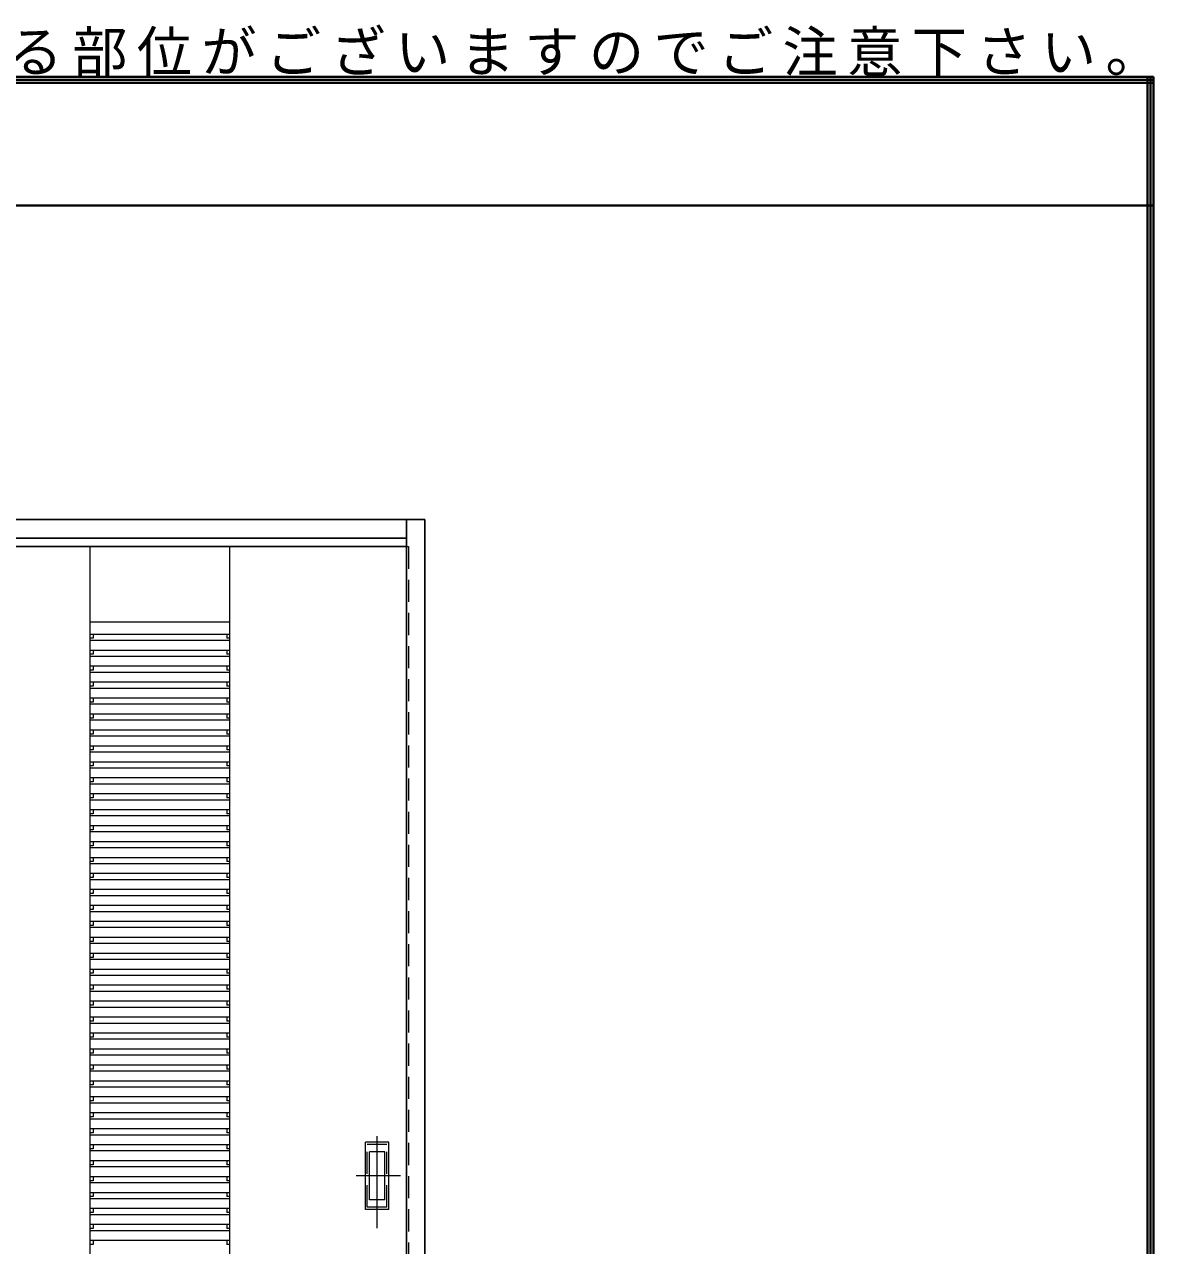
# Model space of a CAD drawing. Units: millimetres, scale not verified. Extents: x -6000 to 5700, y -4307 to 4260.
# Drawn here: x 3859 to 5700, y 2270 to 4260 of the extents above; entities that cross this region are included whole.
import ezdxf

# ---------------------------------------------------------------- set-up
doc = ezdxf.new("R2010")
doc.units = ezdxf.units.MM
doc.header["$LTSCALE"] = 30
doc.linetypes.add('CHAIN1', pattern=[8, 5, -1, 1, -1])
doc.linetypes.add('DASHED1', pattern=[1.8, 1.2, -0.6])
for name, color, linetype, lineweight in [('0-2_扉', 3, 'Continuous', 25), ('0-3_仕上げ', 4, 'Continuous', 9), ('0-4_枠', 3, 'Continuous', 25), ('0-6_引手', 7, 'Continuous', 18), ('F-1_枠', 6, 'Continuous', 40)]:
    doc.layers.add(name, color=color, linetype=linetype, lineweight=lineweight)
doc.layers.add('0-A_文字', color=7, linetype='Continuous')
doc.styles.add('ＭＳ ゴシック', font='')
doc.styles.get('ＭＳ ゴシック').set_extended_font_data('MS Gothic')

msp = doc.modelspace()

# ---------------------------------------------------------------- linework, layer by layer
at = {"layer": '0-2_扉'}
msp.add_line((3675, 3409), (4482, 3409), dxfattribs=at)
at = {"layer": '0-2_扉', "color": 4, "linetype": 'DASHED1', "lineweight": 9}
msp.add_line((4485, 3409), (4485, 3405), dxfattribs=at)
msp.add_line((4485, 3409), (4485, 3405), dxfattribs=at)
at = {"layer": '0-3_仕上げ', "color": 7, "lineweight": 18}
for p, q in [((3966, 1426), (3966, 3409)), ((4194, 1426), (4194, 3409)), ((4194, 3286), (3966, 3286))]:
    msp.add_line(p, q, dxfattribs=at)
at = {"layer": '0-3_仕上げ'}
for p, q in [((4194, 3266), (3966, 3266)), ((3971, 3266), (3971, 3259.58)), ((4189, 3266), (4189, 3259.58)), ((3971, 3259.58), (3966, 3259.58)), ((4194, 3256), (3966, 3256)), ((4194, 3259.58), (4189, 3259.58)), ((4194, 3240), (3966, 3240)), ((3971, 3233.58), (3966, 3233.58)), ((4194, 3230), (3966, 3230)), ((3971, 3240), (3971, 3233.58)), ((4189, 3240), (4189, 3233.58)), ((4194, 3233.58), (4189, 3233.58)), ((4194, 3214), (3966, 3214)), ((3971, 3207.58), (3966, 3207.58)), ((3971, 3214), (3971, 3207.58)), ((4189, 3214), (4189, 3207.58)), ((4194, 3207.58), (4189, 3207.58)), ((4194, 3204), (3966, 3204)), ((4194, 3188), (3966, 3188)), ((3971, 3188), (3971, 3181.58)), ((4189, 3188), (4189, 3181.58)), ((3971, 3181.58), (3966, 3181.58)), ((4194, 3178), (3966, 3178)), ((4194, 3181.58), (4189, 3181.58)), ((4194, 3162), (3966, 3162)), ((3971, 3155.58), (3966, 3155.58)), ((4194, 3152), (3966, 3152)), ((3971, 3162), (3971, 3155.58)), ((4189, 3162), (4189, 3155.58)), ((4194, 3155.58), (4189, 3155.58)), ((4194, 3136), (3966, 3136)), ((3971, 3129.58), (3966, 3129.58)), ((4194, 3126), (3966, 3126)), ((3971, 3136), (3971, 3129.58)), ((4189, 3136), (4189, 3129.58)), ((4194, 3129.58), (4189, 3129.58)), ((4194, 3110), (3966, 3110)), ((3971, 3110), (3971, 3103.58)), ((4189, 3110), (4189, 3103.58)), ((3971, 3103.58), (3966, 3103.58)), ((4194, 3100), (3966, 3100)), ((4194, 3103.58), (4189, 3103.58)), ((4194, 3084), (3966, 3084)), ((3971, 3077.58), (3966, 3077.58)), ((4194, 3074), (3966, 3074)), ((3971, 3084), (3971, 3077.58)), ((4189, 3084), (4189, 3077.58)), ((4194, 3077.58), (4189, 3077.58)), ((4194, 3058), (3966, 3058)), ((3971, 3051.58), (3966, 3051.58)), ((4194, 3048), (3966, 3048)), ((3971, 3058), (3971, 3051.58)), ((4189, 3058), (4189, 3051.58)), ((4194, 3051.58), (4189, 3051.58)), ((4194, 3032), (3966, 3032)), ((3971, 3025.58), (3966, 3025.58)), ((3971, 3032), (3971, 3025.58)), ((4189, 3032), (4189, 3025.58)), ((4194, 3025.58), (4189, 3025.58)), ((4194, 3022), (3966, 3022)), ((4194, 3006), (3966, 3006)), ((3971, 3006), (3971, 2999.58)), ((4189, 3006), (4189, 2999.58)), ((3971, 2999.58), (3966, 2999.58)), ((4194, 2996), (3966, 2996)), ((4194, 2999.58), (4189, 2999.58)), ((4194, 2980), (3966, 2980)), ((3971, 2973.58), (3966, 2973.58)), ((4194, 2970), (3966, 2970)), ((3971, 2980), (3971, 2973.58)), ((4189, 2980), (4189, 2973.58)), ((4194, 2973.58), (4189, 2973.58)), ((4194, 2954), (3966, 2954)), ((3971, 2947.58), (3966, 2947.58)), ((3971, 2954), (3971, 2947.58)), ((4189, 2954), (4189, 2947.58)), ((4194, 2947.58), (4189, 2947.58)), ((4194, 2944), (3966, 2944)), ((4194, 2928), (3966, 2928)), ((3971, 2928), (3971, 2921.58)), ((4189, 2928), (4189, 2921.58)), ((3971, 2921.58), (3966, 2921.58)), ((4194, 2918), (3966, 2918)), ((4194, 2921.58), (4189, 2921.58)), ((4194, 2902), (3966, 2902)), ((3971, 2895.58), (3966, 2895.58)), ((4194, 2892), (3966, 2892)), ((3971, 2902), (3971, 2895.58)), ((4189, 2902), (4189, 2895.58)), ((4194, 2895.58), (4189, 2895.58)), ((4194, 2876), (3966, 2876)), ((3971, 2869.58), (3966, 2869.58)), ((3971, 2876), (3971, 2869.58)), ((4189, 2876), (4189, 2869.58)), ((4194, 2869.58), (4189, 2869.58)), ((4194, 2866), (3966, 2866)), ((4194, 2850), (3966, 2850)), ((3971, 2850), (3971, 2843.58)), ((4189, 2850), (4189, 2843.58)), ((3971, 2843.58), (3966, 2843.58)), ((4194, 2840), (3966, 2840)), ((4194, 2843.58), (4189, 2843.58)), ((4194, 2824), (3966, 2824)), ((3971, 2817.58), (3966, 2817.58)), ((4194, 2814), (3966, 2814)), ((3971, 2824), (3971, 2817.58)), ((4189, 2824), (4189, 2817.58)), ((4194, 2817.58), (4189, 2817.58)), ((4194, 2798), (3966, 2798)), ((3971, 2791.58), (3966, 2791.58)), ((4194, 2788), (3966, 2788)), ((3971, 2798), (3971, 2791.58)), ((4189, 2798), (4189, 2791.58)), ((4194, 2791.58), (4189, 2791.58)), ((4194, 2772), (3966, 2772)), ((3971, 2772), (3971, 2765.58)), ((4189, 2772), (4189, 2765.58)), ((3971, 2765.58), (3966, 2765.58)), ((4194, 2762), (3966, 2762)), ((4194, 2765.58), (4189, 2765.58)), ((4194, 2746), (3966, 2746)), ((3971, 2739.58), (3966, 2739.58)), ((4194, 2736), (3966, 2736)), ((3971, 2746), (3971, 2739.58)), ((4189, 2746), (4189, 2739.58)), ((4194, 2739.58), (4189, 2739.58)), ((4194, 2720), (3966, 2720)), ((3971, 2713.58), (3966, 2713.58)), ((4194, 2710), (3966, 2710)), ((3971, 2720), (3971, 2713.58)), ((4189, 2720), (4189, 2713.58)), ((4194, 2713.58), (4189, 2713.58)), ((4194, 2694), (3966, 2694)), ((3971, 2687.58), (3966, 2687.58)), ((3971, 2694), (3971, 2687.58)), ((4189, 2694), (4189, 2687.58)), ((4194, 2687.58), (4189, 2687.58)), ((4194, 2684), (3966, 2684)), ((4194, 2668), (3966, 2668)), ((3971, 2668), (3971, 2661.58)), ((4189, 2668), (4189, 2661.58)), ((3971, 2661.58), (3966, 2661.58)), ((4194, 2658), (3966, 2658)), ((4194, 2661.58), (4189, 2661.58)), ((4194, 2642), (3966, 2642)), ((3971, 2635.58), (3966, 2635.58)), ((4194, 2632), (3966, 2632)), ((3971, 2642), (3971, 2635.58)), ((4189, 2642), (4189, 2635.58)), ((4194, 2635.58), (4189, 2635.58)), ((4194, 2616), (3966, 2616)), ((3971, 2609.58), (3966, 2609.58)), ((3971, 2616), (3971, 2609.58)), ((4189, 2616), (4189, 2609.58)), ((4194, 2609.58), (4189, 2609.58)), ((4194, 2606), (3966, 2606)), ((4194, 2590), (3966, 2590)), ((3971, 2590), (3971, 2583.58)), ((4189, 2590), (4189, 2583.58)), ((3971, 2583.58), (3966, 2583.58)), ((4194, 2580), (3966, 2580)), ((4194, 2583.58), (4189, 2583.58)), ((4194, 2564), (3966, 2564)), ((3971, 2557.58), (3966, 2557.58)), ((4194, 2554), (3966, 2554)), ((3971, 2564), (3971, 2557.58)), ((4189, 2564), (4189, 2557.58)), ((4194, 2557.58), (4189, 2557.58)), ((4194, 2538), (3966, 2538)), ((3971, 2531.58), (3966, 2531.58)), ((4194, 2528), (3966, 2528)), ((3971, 2538), (3971, 2531.58)), ((4189, 2538), (4189, 2531.58)), ((4194, 2531.58), (4189, 2531.58)), ((4194, 2512), (3966, 2512)), ((3971, 2512), (3971, 2505.58)), ((4189, 2512), (4189, 2505.58)), ((3971, 2505.58), (3966, 2505.58)), ((4194, 2502), (3966, 2502)), ((4194, 2505.58), (4189, 2505.58)), ((4194, 2486), (3966, 2486)), ((3971, 2479.58), (3966, 2479.58)), ((4194, 2476), (3966, 2476)), ((3971, 2486), (3971, 2479.58)), ((4189, 2486), (4189, 2479.58)), ((4194, 2479.58), (4189, 2479.58)), ((4194, 2460), (3966, 2460)), ((3971, 2453.58), (3966, 2453.58)), ((4194, 2450), (3966, 2450)), ((3971, 2460), (3971, 2453.58)), ((4189, 2460), (4189, 2453.58)), ((4194, 2453.58), (4189, 2453.58)), ((4194, 2434), (3966, 2434)), ((3971, 2434), (3971, 2427.58)), ((4189, 2434), (4189, 2427.58)), ((3971, 2427.58), (3966, 2427.58)), ((4194, 2424), (3966, 2424)), ((4194, 2427.58), (4189, 2427.58)), ((4194, 2408), (3966, 2408)), ((3971, 2401.58), (3966, 2401.58)), ((4194, 2398), (3966, 2398)), ((3971, 2408), (3971, 2401.58)), ((4189, 2408), (4189, 2401.58)), ((4194, 2401.58), (4189, 2401.58)), ((4194, 2382), (3966, 2382)), ((3971, 2375.58), (3966, 2375.58)), ((4194, 2372), (3966, 2372)), ((3971, 2382), (3971, 2375.58)), ((4189, 2382), (4189, 2375.58)), ((4194, 2375.58), (4189, 2375.58)), ((4194, 2356), (3966, 2356)), ((3971, 2349.58), (3966, 2349.58)), ((3971, 2356), (3971, 2349.58)), ((4189, 2356), (4189, 2349.58)), ((4194, 2349.58), (4189, 2349.58)), ((4194, 2346), (3966, 2346)), ((4194, 2330), (3966, 2330)), ((3971, 2330), (3971, 2323.58)), ((4189, 2330), (4189, 2323.58)), ((3971, 2323.58), (3966, 2323.58)), ((4194, 2320), (3966, 2320)), ((4194, 2323.58), (4189, 2323.58)), ((4194, 2304), (3966, 2304)), ((3971, 2297.58), (3966, 2297.58)), ((4194, 2294), (3966, 2294)), ((3971, 2304), (3971, 2297.58)), ((4189, 2304), (4189, 2297.58)), ((4194, 2297.58), (4189, 2297.58)), ((4194, 2278), (3966, 2278)), ((3971, 2271.58), (3966, 2271.58)), ((3971, 2278), (3971, 2271.58)), ((4189, 2278), (4189, 2271.58)), ((4194, 2271.58), (4189, 2271.58))]:
    msp.add_line(p, q, dxfattribs=at)
at = {"layer": '0-4_枠'}
for p, q in [((1278, 3453), (4512, 3453)), ((4482, 1418), (4482, 3453)), ((4512, 1418), (4512, 3453)), ((1308, 3423), (4482, 3423))]:
    msp.add_line(p, q, dxfattribs=at)
at = {"layer": '0-4_枠', "color": 4, "linetype": 'DASHED1', "lineweight": 9}
for p, q in [((4482, 3409), (4485, 3409)), ((4485, 3409), (4485, 1426))]:
    msp.add_line(p, q, dxfattribs=at)
at = {"layer": '0-6_引手', "linetype": 'CHAIN1'}
for p, q in [((4434, 2298.27), (4434, 2469.12)), ((4472.07, 2383.5), (4399.56, 2383.5))]:
    msp.add_line(p, q, dxfattribs=at)
at = {"layer": '0-6_引手'}
for p, q in [((4453, 2438.5), (4415, 2438.5)), ((4415, 2328.5), (4415, 2438.5)), ((4453, 2328.5), (4453, 2438.5)), ((4446.5, 2422.5), (4421.5, 2422.5)), ((4421.5, 2344.5), (4421.5, 2422.5)), ((4446.5, 2344.5), (4446.5, 2422.5)), ((4446.5, 2344.5), (4421.5, 2344.5)), ((4453, 2328.5), (4415, 2328.5))]:
    msp.add_line(p, q, dxfattribs=at)
at = {"layer": '0-6_引手', "linetype": 'DASHED1'}
for p, q in [((4418, 2332.5), (4418, 2434.5)), ((4450, 2332.5), (4418, 2332.5))]:
    msp.add_line(p, q, dxfattribs=at)
msp.add_lwpolyline([(4450, 2332.5), (4450, 2434.5), (4418, 2434.5)], dxfattribs=at)
at = {"layer": 'F-1_枠'}
for p, q in [((-6000, 4175), (5700, 4175)), ((-6000, 4170), (5700, 4170)), ((-6000, 4165), (5700, 4165)), ((5690, 4175), (5690, -4205)), ((5695, 4175), (5695, -4205)), ((5700, 4175), (5700, -4205)), ((-6000, 3965), (5700, 3965))]:
    msp.add_line(p, q, dxfattribs=at)

# ---------------------------------------------------------------- texts
at = {"layer": '0-A_文字', "insert": (1515, 4175), "char_height": 65.98, "attachment_point": 7, "style": 'ＭＳ ゴシック'}
msp.add_mtext('\\T1.17;※本図は意匠確認用です。\u3000表記の簡略化している部位がございますのでご注意下さい。', dxfattribs=at)

doc.saveas('drawing.dxf')
